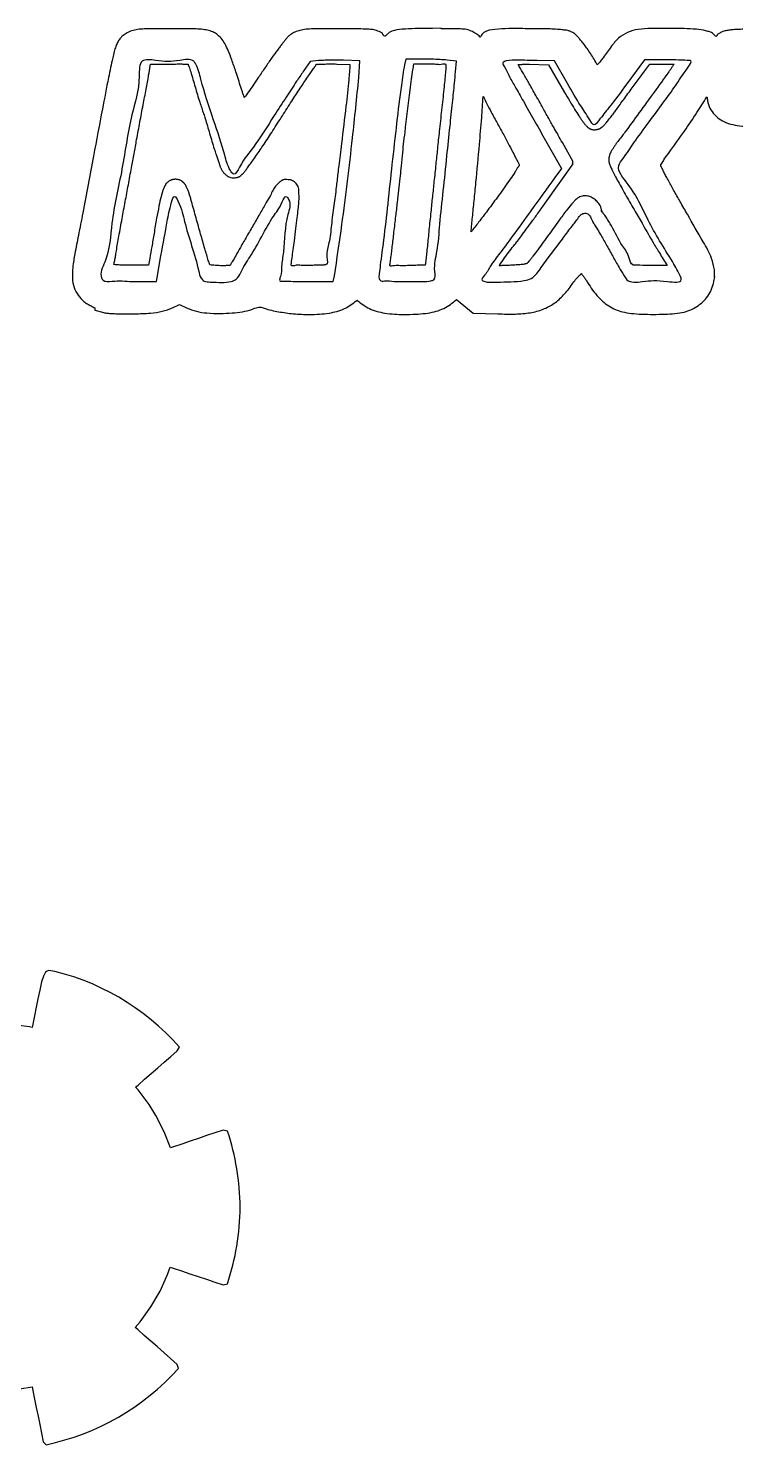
# Model space of a CAD drawing. Extents: x 3 to 110, y 3 to 131.
# Drawn here: x 40.85 to 54.24, y 24.18 to 51.03 of the extents above; entities that cross this region are included whole.
import ezdxf

# ---------------------------------------------------------------- set-up
doc = ezdxf.new("R2010")
doc.units = 0
doc.layers.add('engravings', color=7, linetype='CONTINUOUS')
doc.layers.add('Layer_1', color=7, linetype='CONTINUOUS')

msp = doc.modelspace()

# ---------------------------------------------------------------- linework, layer by layer
at = {"layer": 'engravings', "color": 7}
for p, q in [((48.667511, 51.02853), (48.502831, 51.02453)), ((48.66721, 51.01855), (48.667511, 51.02853)), ((47.517764, 50.95583), (47.513664, 50.95583)), ((43.15418, 50.31742), (43.15718, 50.34872)), ((43.15718, 50.34872), (43.474406, 50.34978)), ((43.474406, 50.34978), (43.478506, 50.34978)), ((46.184132, 50.402309), (46.051408, 50.210398)), ((46.344376, 50.416427), (46.184132, 50.402309)), ((46.689286, 50.35194), (46.693386, 50.35194)), ((46.693386, 50.35194), (46.937886, 50.34394)), ((47.126957, 50.413882), (46.815395, 50.422662)), ((47.106738, 50.096388), (47.126957, 50.413882)), ((47.995368, 50.444831), (47.96946, 50.338704)), ((48.298826, 50.444945), (47.995368, 50.444831)), ((48.1482, 50.35378), (48.457361, 50.35378)), ((48.148224, 50.35141), (48.1482, 50.35378)), ((48.955987, 50.408585), (48.778745, 50.426371)), ((48.93899, 50.206949), (48.955987, 50.408585)), ((50.339271, 50.34702), (50.33961, 50.34978)), ((50.33961, 50.34978), (50.702318, 50.33808)), ((50.813379, 50.411073), (50.484799, 50.420791)), ((50.702318, 50.33808), (51.004408, 49.81473)), ((51.059408, 49.982155), (50.813379, 50.411073)), ((52.515354, 50.430529), (52.181917, 49.97773)), ((52.451091, 50.12439), (52.619817, 50.3497)), ((52.945914, 50.430572), (52.515354, 50.430529)), ((52.619817, 50.3497), (52.970401, 50.3497)), ((49.461704, 49.7372), (49.461632, 49.73713)), ((50.618337, 48.948302), (50.944488, 48.370804)), ((51.167746, 48.50017), (50.961638, 48.86287)), ((51.630759, 49.11482), (51.637759, 49.11482)), ((50.637221, 47.71577), (51.163606, 48.46037)), ((50.944488, 48.370804), (50.819851, 48.198356)), ((51.156606, 48.48057), (51.167746, 48.50017)), ((51.163606, 48.46037), (51.156606, 48.48057)), ((43.757411, 48.12759), (43.753311, 48.13059)), ((46.708524, 48.28184), (46.708524, 48.27884)), ((51.549841, 47.80224), (51.546741, 47.80524)), ((43.271435, 46.2281), (43.356406, 46.716279)), ((43.118825, 46.53716), (42.783397, 46.53716)), ((52.321817, 46.53968), (52.317717, 46.53968)), ((53.845272, 46.44634), (53.845272, 46.44934)), ((42.802846, 46.229009), (43.271435, 46.2281)), ((46.114518, 46.228133), (46.618713, 46.228133)), ((46.618713, 46.228133), (46.644621, 46.33426)), ((53.845272, 46.3403), (53.845272, 46.3433)), ((42.103355, 45.72959), (42.103355, 45.68399)), ((42.103355, 45.68399), (42.247838, 45.64569)), ((43.573393, 45.73067), (43.710798, 45.79227)), ((43.710798, 45.79227), (43.844157, 45.73067)), ((47.067115, 45.86902), (47.067115, 45.87202)), ((47.079215, 45.87202), (47.075115, 45.86902)), ((48.927053, 45.86084), (48.957353, 45.88794)), ((48.957353, 45.88794), (49.026063, 45.83044)), ((49.026063, 45.83044), (49.274604, 45.63141)), ((49.274604, 45.63141), (49.740366, 45.61571))]:
    msp.add_line(p, q, dxfattribs=at)
for points, knots in [([(44.93631, 49.71536), (44.929083, 49.736164), (44.914569, 49.777947), (44.893139, 49.842969), (44.847467, 49.986119), (44.784205, 50.184367), (44.705489, 50.416668), (44.637955, 50.594944), (44.573084, 50.733181), (44.501226, 50.840517), (44.423007, 50.917179), (44.333985, 50.964997), (44.237082, 50.995126), (44.119163, 51.012411), (43.971457, 51.019156), (43.776722, 51.021355), (43.539815, 51.021067), (43.301206, 51.021512), (43.101141, 51.018744), (42.950928, 51.013447), (42.832304, 50.992198), (42.737297, 50.956482), (42.66977, 50.916365), (42.619511, 50.872645), (42.574315, 50.826204), (42.531412, 50.7616), (42.49883, 50.680461), (42.469643, 50.581751), (42.422925, 50.386003), (42.348095, 50.022378), (42.229357, 49.401929), (42.10229, 48.725553), (41.978567, 48.068516), (41.883642, 47.567008), (41.799244, 47.128421), (41.732049, 46.785467), (41.683864, 46.517649), (41.678688, 46.364283), (41.679021, 46.297359), (41.679004, 46.296359), (41.679705, 46.235601), (41.702489, 46.118002), (41.782656, 45.967054), (41.875566, 45.864483), (41.962732, 45.803073), (42.03357, 45.765714), (42.080139, 45.741608), (42.103355, 45.72959)], [0, 0, 0, 0, 0.06607, 0.132695, 0.205379, 0.516847, 0.75699, 0.941097, 1.088652, 1.214005, 1.327012, 1.413027, 1.514629, 1.629983, 1.769563, 1.957949, 2.214223, 2.480291, 2.673703, 2.814624, 2.930715, 3.033455, 3.117581, 3.164641, 3.232998, 3.311466, 3.395438, 3.494283, 3.620169, 3.999002, 4.607941, 5.515282, 6.063637, 6.613668, 7.046595, 7.40332, 7.662666, 7.861465, 7.862407, 7.863436, 7.864465, 8.044686, 8.214935, 8.372023, 8.454731, 8.533632, 8.612072, 8.612072, 8.612072, 8.612072]), ([(47.513664, 50.95583), (47.48161, 50.970966), (47.421872, 50.999176), (47.319407, 51.009604), (47.205472, 51.013471), (47.063208, 51.020449), (46.887376, 51.02117), (46.673137, 51.021333), (46.454752, 51.021566), (46.260044, 51.019244), (46.112622, 51.012912), (45.994666, 50.993354), (45.897894, 50.960607), (45.822927, 50.920002), (45.768988, 50.878424), (45.732387, 50.834506), (45.698133, 50.788984), (45.656452, 50.739257), (45.610732, 50.680589), (45.54114, 50.588394), (45.447726, 50.456844), (45.329616, 50.284986), (45.216309, 50.113091), (45.112068, 49.958008), (45.020209, 49.830224), (44.963069, 49.751995), (44.93631, 49.71536)], [0, 0, 0, 0, 0.105499, 0.196618, 0.305658, 0.44841, 0.623514, 0.833175, 1.091131, 1.278626, 1.417425, 1.533382, 1.63609, 1.722317, 1.788223, 1.838867, 1.893235, 1.959232, 2.033423, 2.116363, 2.305748, 2.517384, 2.741932, 2.923383, 3.07791, 3.214012, 3.214012, 3.214012, 3.214012]), ([(48.502831, 51.02453), (48.392291, 51.025223), (48.199459, 51.026431), (47.942286, 51.015261), (47.77431, 50.994217), (47.680424, 50.94838), (47.637866, 50.909972), (47.609065, 50.884681), (47.594544, 50.87193)], [0, 0, 0, 0, 0.331266, 0.577876, 0.775052, 0.830932, 0.888012, 0.946051, 0.946051, 0.946051, 0.946051]), ([(51.622501, 50.33829), (51.602717, 50.372677), (51.563033, 50.441648), (51.500367, 50.54406), (51.438921, 50.63416), (51.381799, 50.711523), (51.332802, 50.775632), (51.292038, 50.82439), (51.260591, 50.859927), (51.238079, 50.884564), (51.214863, 50.906951), (51.189873, 50.928901), (51.15821, 50.950351), (51.114946, 50.969622), (51.068422, 50.987519), (51.020238, 50.99465), (50.974016, 50.997789), (50.92291, 51.004483), (50.864616, 51.009499), (50.774315, 51.016083), (50.646888, 51.018645), (50.479827, 51.021597), (50.24374, 51.021036), (49.975827, 51.027283), (49.700925, 51.011394), (49.52536, 50.989468), (49.444861, 50.924836), (49.427147, 50.900573), (49.408045, 50.849474), (49.399026, 50.863536), (49.398562, 50.866558), (49.380071, 50.890689), (49.325631, 50.929521), (49.234279, 50.983347), (49.120268, 51.015431), (48.988643, 51.017283), (48.83853, 51.019193), (48.726795, 51.018774), (48.66721, 51.01855)], [0, 0, 0, 0, 0.119015, 0.238716, 0.360094, 0.446041, 0.527201, 0.602123, 0.636631, 0.669568, 0.702206, 0.733338, 0.769277, 0.816391, 0.875178, 0.918054, 0.961864, 1.014222, 1.072586, 1.13738, 1.285805, 1.454816, 1.6386, 1.994446, 2.255833, 2.471469, 2.508697, 2.54791, 2.588511, 2.591446, 2.594558, 2.597564, 2.680938, 2.793336, 2.914937, 3.030606, 3.187022, 3.365737, 3.365737, 3.365737, 3.365737]), ([(55.926605, 51.02186), (55.695817, 51.021647), (55.290662, 51.021274), (54.771319, 51.018711), (54.441918, 51.012663), (54.255224, 51.00644), (54.157063, 50.99918), (54.075924, 50.988977), (54.005282, 50.969385), (53.94811, 50.941109), (53.906886, 50.922507), (53.89143, 50.901438), (53.890177, 50.889839), (53.871777, 50.857121), (53.821164, 50.942567), (53.754669, 50.957824), (53.64662, 50.997055), (53.484111, 51.014021), (53.24419, 51.025762), (52.95787, 51.024583), (52.66762, 51.027455), (52.408195, 51.017119), (52.194134, 50.959938), (52.016474, 50.844515), (51.872348, 50.670973), (51.768856, 50.520013), (51.693066, 50.415316), (51.654603, 50.371943), (51.632846, 50.349135), (51.622501, 50.33829)], [0, 0, 0, 0, 0.692368, 1.215468, 1.558014, 1.680721, 1.775809, 1.853186, 1.925949, 1.993799, 2.045949, 2.057671, 2.069499, 2.080992, 2.158141, 2.23421, 2.310794, 2.493138, 2.725133, 3.030616, 3.351991, 3.596417, 3.807379, 4.008301, 4.220721, 4.479216, 4.558412, 4.608019, 4.652983, 4.652983, 4.652983, 4.652983]), ([(47.594544, 50.87193), (47.587684, 50.881547), (47.573789, 50.901024), (47.55218, 50.933206), (47.52984, 50.947892), (47.517764, 50.95583)], [0, 0, 0, 0, 0.035526, 0.071954, 0.114816, 0.114816, 0.114816, 0.114816]), ([(46.051408, 50.210398), (46.010007, 50.148906), (45.901822, 49.98822), (45.719367, 49.70819), (45.449062, 49.298562), (45.154314, 48.807375), (44.910214, 48.538991), (44.752552, 48.212378), (44.618173, 48.411122), (44.54361, 48.737932), (44.340567, 49.331025), (44.149104, 49.896959), (44.061187, 50.278494), (43.944855, 50.46762), (43.621833, 50.38796), (43.355189, 50.401547), (42.934178, 50.466957), (42.967677, 49.915104), (42.761552, 49.321044), (42.638113, 48.354553), (42.409818, 47.430107), (42.390611, 46.748169), (42.184945, 46.374237), (42.281494, 46.214229), (42.513978, 46.251918), (42.68518, 46.238341), (42.802846, 46.229009)], [0, 0, 0, 0, 0.222504, 0.581435, 0.999038, 1.716217, 2.177084, 2.351326, 2.440258, 2.754266, 3.449222, 4.258, 4.559768, 4.628977, 4.891847, 5.350143, 5.604959, 5.894485, 6.640899, 7.682573, 8.727487, 9.482457, 9.784093, 9.835819, 10.005264, 10.377676, 10.377676, 10.377676, 10.377676]), ([(42.46615, 46.54886), (42.471317, 46.575304), (42.482092, 46.630443), (42.497518, 46.71702), (42.522737, 46.870303), (42.563383, 47.107041), (42.619867, 47.418804), (42.680093, 47.743111), (42.740016, 48.063834), (42.795965, 48.366587), (42.848133, 48.652815), (42.900648, 48.941184), (42.957792, 49.249355), (43.018111, 49.567928), (43.07412, 49.863556), (43.119865, 50.110261), (43.144323, 50.257911), (43.15418, 50.31742)], [0, 0, 0, 0, 0.08083, 0.168544, 0.26381, 0.546857, 0.889139, 1.214317, 1.536412, 1.867959, 2.137951, 2.409244, 2.747292, 3.078224, 3.381939, 3.649962, 3.830918, 3.830918, 3.830918, 3.830918]), ([(43.478506, 50.34978), (43.529579, 50.350402), (43.620899, 50.351515), (43.742463, 50.354489), (43.815174, 50.350384), (43.852791, 50.349487), (43.861711, 50.346716), (43.871113, 50.34976), (43.871833, 50.345506), (43.871269, 50.34458), (43.875997, 50.329191), (43.889613, 50.301555), (43.906012, 50.255163), (43.94563, 50.126898), (44.003734, 49.916703), (44.084941, 49.650587), (44.151249, 49.452074), (44.199944, 49.302938), (44.237462, 49.178155), (44.280029, 49.033374), (44.322719, 48.886899), (44.362772, 48.753972), (44.397741, 48.647224), (44.427923, 48.562539), (44.451311, 48.493961), (44.469957, 48.431261), (44.488054, 48.377099), (44.515876, 48.328459), (44.552064, 48.283255), (44.598118, 48.238023), (44.664597, 48.202371), (44.725911, 48.188553), (44.771028, 48.197796), (44.792374, 48.20232), (44.811362, 48.204076), (44.823905, 48.209596), (44.835594, 48.214262), (44.849691, 48.221624), (44.862427, 48.230432), (44.873509, 48.239962), (44.884615, 48.250001), (44.896136, 48.260306), (44.907971, 48.271781), (44.921389, 48.286177), (44.937, 48.304666), (44.955364, 48.328998), (44.984337, 48.367306), (45.026726, 48.423391), (45.082937, 48.50123), (45.172292, 48.628831), (45.29777, 48.815096), (45.461747, 49.064693), (45.634993, 49.335849), (45.80774, 49.606325), (45.969923, 49.854179), (46.092632, 50.040534), (46.179492, 50.168549), (46.232716, 50.246356), (46.269945, 50.295833), (46.288246, 50.324915), (46.294183, 50.3352), (46.301042, 50.350308), (46.324453, 50.344463), (46.348296, 50.347084), (46.397783, 50.348524), (46.473108, 50.3523), (46.577743, 50.354312), (46.651158, 50.352751), (46.689286, 50.35194)], [0, 0, 0, 0, 0.153423, 0.274326, 0.362784, 0.375368, 0.384025, 0.393238, 0.394688, 0.395509, 0.396298, 0.440768, 0.490616, 0.542467, 0.844327, 1.143998, 1.377304, 1.47215, 1.61464, 1.768178, 1.924883, 2.072348, 2.184653, 2.261814, 2.342074, 2.401926, 2.458178, 2.512892, 2.568898, 2.631755, 2.704755, 2.794, 2.811118, 2.84251, 2.859718, 2.86761, 2.883432, 2.897522, 2.915204, 2.92975, 2.941344, 2.96012, 2.976118, 2.990779, 3.019142, 3.048661, 3.08222, 3.163237, 3.259556, 3.370244, 3.630555, 3.933276, 4.266152, 4.595876, 4.896061, 5.154779, 5.265164, 5.360288, 5.437291, 5.45142, 5.462631, 5.473918, 5.496188, 5.520931, 5.549764, 5.64271, 5.748627, 5.863071, 5.863071, 5.863071, 5.863071]), ([(46.815395, 50.422662), (46.755881, 50.423681), (46.639979, 50.425666), (46.482851, 50.424435), (46.385458, 50.418803), (46.344376, 50.416427)], [0, 0, 0, 0, 0.178573, 0.347767, 0.471208, 0.471208, 0.471208, 0.471208]), ([(46.937886, 50.34394), (46.931033, 50.247558), (46.912272, 49.983679), (46.855, 49.483454), (46.79792, 49.007069), (46.75079, 48.630656), (46.727554, 48.443779), (46.714104, 48.329327), (46.708524, 48.28184)], [0, 0, 0, 0, 0.289854, 0.793573, 1.510115, 1.729342, 1.931621, 2.075061, 2.075061, 2.075061, 2.075061]), ([(47.96946, 50.338704), (47.949537, 50.21039), (47.892433, 49.842621), (47.818366, 49.212217), (47.734576, 48.462018), (47.656129, 47.72248), (47.584662, 47.086346), (47.523927, 46.644205), (47.495409, 46.401823), (47.480687, 46.304141), (47.51024, 46.231798), (47.633632, 46.24859), (47.793442, 46.225564), (48.040783, 46.228998), (48.273152, 46.233556), (48.437291, 46.230105), (48.566661, 46.270057), (48.519565, 46.520128), (48.608819, 46.833311), (48.638828, 47.358892), (48.709207, 47.956613), (48.770915, 48.576311), (48.83, 49.133898), (48.877933, 49.594004), (48.913575, 49.939138), (48.93217, 50.135091), (48.93899, 50.206949)], [0, 0, 0, 0, 0.389533, 1.116469, 1.903845, 2.654242, 3.347459, 3.824349, 3.99256, 4.080209, 4.119876, 4.203819, 4.390279, 4.639644, 4.929676, 5.086822, 5.142602, 5.301322, 5.68235, 6.203228, 6.834148, 7.503667, 8.066858, 8.517301, 8.891257, 9.107797, 9.107797, 9.107797, 9.107797]), ([(48.365406, 46.54223), (48.333135, 46.540872), (48.263138, 46.537926), (48.150826, 46.533838), (48.026685, 46.531373), (47.892665, 46.522289), (47.805162, 46.543036), (47.687079, 46.505992), (47.694985, 46.542165), (47.696228, 46.550752), (47.70238, 46.589391), (47.712132, 46.662026), (47.726539, 46.77153), (47.746114, 46.940011), (47.772831, 47.172463), (47.805739, 47.45267), (47.838141, 47.71939), (47.866455, 47.960796), (47.889508, 48.171951), (47.910441, 48.387895), (47.936322, 48.676843), (47.995303, 49.175648), (48.049445, 49.660581), (48.10069, 50.055793), (48.125384, 50.219777), (48.141902, 50.314974), (48.148224, 50.35141)], [0, 0, 0, 0, 0.096978, 0.21035, 0.33564, 0.476244, 0.586313, 0.672192, 0.681201, 0.689362, 0.698711, 0.798083, 0.90977, 1.029813, 1.307008, 1.611671, 1.876226, 2.113045, 2.340853, 2.513437, 2.763909, 3.21113, 4.020152, 4.227743, 4.406653, 4.517594, 4.517594, 4.517594, 4.517594]), ([(48.778745, 50.426371), (48.735216, 50.429729), (48.634356, 50.437509), (48.474271, 50.44306), (48.357802, 50.444311), (48.298826, 50.444945)], [0, 0, 0, 0, 0.130966, 0.303455, 0.480397, 0.480397, 0.480397, 0.480397]), ([(48.457361, 50.35378), (48.495322, 50.354715), (48.567966, 50.356505), (48.648989, 50.335236), (48.758759, 50.370608), (48.755002, 50.332043), (48.755845, 50.322122), (48.753856, 50.273482), (48.74586, 50.179517), (48.733851, 50.034166), (48.708853, 49.798678), (48.672941, 49.476792), (48.632461, 49.099913), (48.595601, 48.756092), (48.563035, 48.438731), (48.531556, 48.135951), (48.499479, 47.835639), (48.467618, 47.531193), (48.435713, 47.21663), (48.409921, 46.954726), (48.391036, 46.766229), (48.378491, 46.649001), (48.36953, 46.575876), (48.365406, 46.54223)], [0, 0, 0, 0, 0.109617, 0.209768, 0.298333, 0.308611, 0.317761, 0.328641, 0.45394, 0.601424, 0.765826, 1.164478, 1.573008, 1.902987, 2.201846, 2.53009, 2.81622, 3.107906, 3.448415, 3.764751, 3.897418, 4.016738, 4.118431, 4.118431, 4.118431, 4.118431]), ([(50.819851, 48.198356), (50.669025, 47.988911), (50.399599, 47.614772), (50.049683, 47.135483), (49.802218, 46.793715), (49.607316, 46.549301), (49.53461, 46.389725), (49.418433, 46.274717), (49.461041, 46.23542), (49.495676, 46.227758), (49.582899, 46.211059), (49.749472, 46.21671), (49.982209, 46.226439), (50.201422, 46.231342), (50.42603, 46.291851), (50.637243, 46.614892), (50.886428, 46.923778), (51.110483, 47.239542), (51.23423, 47.387273), (51.303085, 47.499467), (51.38636, 47.53251), (51.465027, 47.506889), (51.502689, 47.445442), (51.525916, 47.38024), (51.562341, 47.317083), (51.61645, 47.23133), (51.694663, 47.103377), (51.797134, 46.923539), (51.91434, 46.71357), (52.02509, 46.5118), (52.115441, 46.367608), (52.212994, 46.193775), (52.574433, 46.243916), (52.803056, 46.258412), (53.245791, 46.189943), (53.194343, 46.345775), (53.146527, 46.43713), (52.947184, 46.780581), (52.587723, 47.320345), (52.352447, 47.934108), (51.957519, 48.360393), (52.161138, 48.620344), (52.337729, 48.893842), (52.671408, 49.34545), (53.057781, 49.86032), (53.249981, 50.164071), (53.436754, 50.421354), (53.283813, 50.420138), (53.151162, 50.431074), (53.020941, 50.430755), (52.945914, 50.430572)], [0, 0, 0, 0, 0.775151, 1.384678, 1.771789, 2.059607, 2.278637, 2.38457, 2.402913, 2.439857, 2.489564, 2.669856, 2.93523, 3.189818, 3.329745, 3.610581, 4.281954, 4.554805, 4.764274, 4.865005, 4.939046, 5.014775, 5.091789, 5.145473, 5.223432, 5.309126, 5.450127, 5.673088, 5.929839, 6.172745, 6.35943, 6.449752, 6.743119, 7.221153, 7.485668, 7.541909, 7.657498, 7.808935, 8.722188, 9.552982, 9.950885, 10.103809, 10.465054, 10.956865, 11.802059, 12.231229, 12.358121, 12.426991, 12.588213, 12.807365, 12.807365, 12.807365, 12.807365]), ([(50.484799, 50.420791), (50.356323, 50.420901), (50.155463, 50.421072), (49.955074, 50.432488), (49.80501, 50.378825), (49.892602, 50.260767), (49.947592, 50.123098), (50.079192, 49.902622), (50.235284, 49.624063), (50.421854, 49.296373), (50.553256, 49.063595), (50.618337, 48.948302)], [0, 0, 0, 0, 0.375885, 0.587661, 0.66354, 0.745083, 0.924531, 1.163417, 1.488369, 1.893377, 2.290823, 2.290823, 2.290823, 2.290823]), ([(50.12205, 50.34402), (50.1451, 50.344573), (50.191746, 50.345693), (50.264136, 50.348518), (50.313506, 50.347534), (50.339271, 50.34702)], [0, 0, 0, 0, 0.069172, 0.139983, 0.217275, 0.217275, 0.217275, 0.217275]), ([(50.961638, 48.86287), (50.935519, 48.909445), (50.887133, 48.995728), (50.824074, 49.108221), (50.767232, 49.204399), (50.695224, 49.334513), (50.585362, 49.530278), (50.453273, 49.768331), (50.325102, 49.996039), (50.217908, 50.181367), (50.15181, 50.293523), (50.12205, 50.34402)], [0, 0, 0, 0, 0.160196, 0.296775, 0.38687, 0.49533, 0.742876, 1.06034, 1.312057, 1.526771, 1.702611, 1.702611, 1.702611, 1.702611]), ([(53.077503, 50.3497), (53.067093, 50.334219), (53.046301, 50.303297), (53.014086, 50.254276), (52.806188, 49.961816), (52.512781, 49.565191), (52.195544, 49.121461), (52.044381, 48.925333), (51.974585, 48.834031), (51.940606, 48.783848), (51.914788, 48.742914), (51.895846, 48.711626), (51.882711, 48.688926), (51.87302, 48.669613), (51.86566, 48.65391), (51.860623, 48.641107), (51.856406, 48.629178), (51.853087, 48.617815), (51.850381, 48.607718), (51.847473, 48.595392), (51.844698, 48.580541), (51.843646, 48.566542), (51.839829, 48.55646), (51.842241, 48.551211), (51.843512, 48.547363), (51.845849, 48.542234), (51.843375, 48.536605), (51.842238, 48.531429), (51.839967, 48.525054), (51.843637, 48.513787), (51.844677, 48.498676), (51.847583, 48.483804), (51.849401, 48.472888), (51.850323, 48.465075), (51.852251, 48.456919), (51.85547, 48.448655), (51.860252, 48.440284), (51.865732, 48.429249), (51.870862, 48.414439), (51.878161, 48.396521), (51.889708, 48.3711), (51.906623, 48.336354), (51.929295, 48.290421), (51.966554, 48.218883), (52.020946, 48.118546), (52.093431, 47.987384), (52.201604, 47.798438), (52.335384, 47.56842), (52.473392, 47.330664), (52.585087, 47.134321), (52.686738, 46.95727), (52.807771, 46.758419), (52.896078, 46.613583), (52.944186, 46.53468)], [0, 0, 0, 0, 0.055966, 0.111787, 0.175961, 1.13232, 1.591969, 1.812058, 1.875202, 1.936666, 1.993789, 2.020376, 2.046396, 2.072438, 2.085176, 2.098406, 2.113695, 2.123115, 2.133914, 2.145041, 2.161156, 2.178895, 2.188118, 2.190891, 2.195831, 2.200521, 2.206982, 2.212991, 2.216752, 2.226881, 2.246686, 2.262791, 2.272125, 2.279911, 2.286365, 2.297222, 2.306365, 2.315271, 2.334141, 2.353301, 2.373312, 2.417885, 2.469232, 2.526977, 2.659849, 2.811616, 2.976542, 3.312995, 3.609898, 3.801254, 3.990669, 4.222336, 4.499577, 4.499577, 4.499577, 4.499577]), ([(52.970401, 50.3497), (52.983085, 50.349738), (53.007021, 50.349811), (53.042722, 50.350134), (53.065738, 50.349847), (53.077503, 50.3497)], [0, 0, 0, 0, 0.038054, 0.071808, 0.107104, 0.107104, 0.107104, 0.107104]), ([(46.644621, 46.33426), (46.692544, 46.659566), (46.820704, 47.529521), (46.972624, 48.784167), (47.067668, 49.714109), (47.106738, 50.096388)], [0, 0, 0, 0, 0.986434, 2.637985, 3.790801, 3.790801, 3.790801, 3.790801]), ([(52.181917, 49.97773), (52.0678, 49.819496), (51.889559, 49.572348), (51.700895, 49.353566), (51.560376, 49.15453), (51.436453, 49.377205), (51.279537, 49.592221), (51.142266, 49.835382), (51.059408, 49.982155)], [0, 0, 0, 0, 0.56524, 0.882855, 0.99387, 1.120968, 1.440931, 1.928152, 1.928152, 1.928152, 1.928152]), ([(51.637759, 49.11482), (51.641135, 49.115956), (51.64778, 49.118193), (51.656912, 49.122094), (51.665309, 49.126928), (51.673829, 49.130137), (51.681501, 49.134219), (51.689895, 49.139064), (51.698373, 49.145027), (51.707162, 49.151753), (51.71654, 49.160371), (51.728245, 49.169631), (51.741113, 49.181047), (51.75707, 49.196625), (51.775664, 49.218359), (51.797773, 49.246962), (51.831781, 49.289465), (51.879565, 49.347644), (51.939301, 49.425054), (52.027592, 49.546156), (52.149249, 49.715484), (52.299718, 49.920395), (52.40266, 50.059123), (52.451091, 50.12439)], [0, 0, 0, 0, 0.010686, 0.02103, 0.029731, 0.039692, 0.048264, 0.055771, 0.068756, 0.079325, 0.088949, 0.106936, 0.124079, 0.140532, 0.173803, 0.209756, 0.249004, 0.33709, 0.435613, 0.542282, 0.786685, 1.061117, 1.304936, 1.304936, 1.304936, 1.304936]), ([(49.232349, 47.16794), (49.241253, 47.261137), (49.260083, 47.458221), (49.291535, 47.769995), (49.336882, 48.229068), (49.386226, 48.754344), (49.431535, 49.298991), (49.452479, 49.603212), (49.461704, 49.7372)], [0, 0, 0, 0, 0.280864, 0.593942, 0.940069, 1.664785, 2.176689, 2.5796, 2.5796, 2.5796, 2.5796]), ([(49.461632, 49.73713), (49.484708, 49.691298), (49.534554, 49.592294), (49.623477, 49.419811), (49.731607, 49.223177), (49.847298, 49.013495), (49.951785, 48.81887), (50.028897, 48.670908), (50.08153, 48.567442), (50.114311, 48.504132), (50.13332, 48.463452), (50.142928, 48.444164), (50.144458, 48.441596), (50.152218, 48.426169), (50.114518, 48.397216), (50.096703, 48.349524), (50.044056, 48.272827), (49.972221, 48.163373), (49.870715, 48.019145), (49.727094, 47.820349), (49.561237, 47.597175), (49.384325, 47.365326), (49.280255, 47.23016), (49.232349, 47.16794)], [0, 0, 0, 0, 0.153942, 0.332533, 0.582128, 0.827106, 1.05098, 1.244813, 1.32762, 1.399269, 1.458599, 1.462441, 1.46381, 1.467591, 1.512851, 1.567603, 1.631122, 1.785592, 1.964183, 2.158678, 2.52188, 2.798063, 3.033639, 3.033639, 3.033639, 3.033639]), ([(51.004408, 49.81473), (51.036792, 49.758912), (51.098661, 49.652272), (51.188789, 49.503309), (51.258846, 49.392249), (51.309865, 49.316025), (51.343258, 49.26885), (51.369562, 49.233596), (51.389943, 49.207931), (51.406878, 49.190405), (51.422196, 49.175841), (51.435055, 49.162091), (51.448611, 49.150122), (51.462365, 49.141229), (51.473993, 49.132999), (51.480118, 49.127512), (51.486154, 49.121443), (51.49706, 49.119352), (51.508165, 49.114945), (51.520722, 49.110406), (51.536225, 49.108579), (51.552627, 49.106315), (51.569372, 49.101844), (51.587035, 49.107425), (51.607551, 49.110603), (51.62365, 49.113528), (51.630759, 49.11482)], [0, 0, 0, 0, 0.193593, 0.369854, 0.522295, 0.587469, 0.645002, 0.695658, 0.719439, 0.743246, 0.768692, 0.782839, 0.799713, 0.822763, 0.831939, 0.842353, 0.847557, 0.857147, 0.874364, 0.883846, 0.896988, 0.920918, 0.933988, 0.947686, 0.975063, 0.996711, 0.996711, 0.996711, 0.996711]), ([(53.845272, 46.44934), (53.82933, 46.522658), (53.788384, 46.710971), (53.586042, 47.05338), (53.385385, 47.408477), (53.19701, 47.735437), (53.074766, 47.95295), (52.982854, 48.119719), (52.919883, 48.237912), (52.881431, 48.311708), (52.855697, 48.363165), (52.839664, 48.394562), (52.833001, 48.409766), (52.819442, 48.430383), (52.856075, 48.473175), (52.890684, 48.551368), (53.047855, 48.758613), (53.255495, 49.053666), (53.501512, 49.411279), (53.63801, 49.630699), (53.69979, 49.73001)], [0, 0, 0, 0, 0.223983, 0.57529, 1.179684, 1.453179, 1.706513, 1.928359, 2.024347, 2.108351, 2.17781, 2.197362, 2.213579, 2.228542, 2.265959, 2.353186, 2.503507, 3.025722, 3.450269, 3.801302, 3.801302, 3.801302, 3.801302]), ([(53.69979, 49.73001), (53.704027, 49.705491), (53.71251, 49.656393), (53.726636, 49.582322), (53.764586, 49.489058), (53.84241, 49.387023), (53.961787, 49.28682), (54.110487, 49.218741), (54.282576, 49.183523), (54.481304, 49.166876), (54.659631, 49.164676), (54.804754, 49.165879), (54.890887, 49.170031), (54.962863, 49.167101), (54.991067, 49.169726), (55.023083, 49.160859), (55.013522, 49.16779), (55.00453, 49.176213), (55.024721, 49.135838), (55.023958, 49.101492), (55.039122, 49.010791), (55.042575, 48.8985), (55.045944, 48.722091), (55.040854, 48.478507), (55.033818, 48.151166), (55.028692, 47.905836), (55.025045, 47.766403), (55.025378, 47.757372), (55.025359, 47.753132), (55.025349, 47.75096)], [0, 0, 0, 0, 0.074682, 0.149551, 0.225645, 0.374539, 0.529304, 0.689175, 0.85931, 1.053943, 1.286337, 1.395943, 1.485669, 1.553102, 1.592137, 1.604274, 1.6116, 1.61719, 1.635005, 1.68442, 1.76751, 1.883093, 2.032799, 2.291798, 2.616347, 3.014035, 3.028418, 3.034623, 3.041138, 3.041138, 3.041138, 3.041138]), ([(43.753311, 48.13059), (43.746725, 48.134691), (43.733873, 48.142693), (43.716929, 48.150498), (43.701337, 48.158664), (43.679294, 48.16024), (43.655352, 48.164176), (43.631032, 48.170062), (43.606734, 48.164048), (43.582871, 48.159746), (43.560347, 48.158766), (43.544474, 48.149654), (43.527773, 48.141497), (43.498297, 48.12533), (43.468155, 48.098557), (43.44142, 48.063297), (43.420394, 48.021931), (43.398043, 47.972438), (43.378086, 47.907988), (43.35075, 47.804267), (43.314818, 47.64389), (43.271109, 47.409546), (43.22839, 47.15132), (43.185782, 46.897989), (43.150457, 46.697854), (43.127498, 46.581221), (43.118825, 46.53716)], [0, 0, 0, 0, 0.023237, 0.04534, 0.056067, 0.075598, 0.110322, 0.129753, 0.149232, 0.183966, 0.203439, 0.215187, 0.23818, 0.25946, 0.315792, 0.357418, 0.391571, 0.45473, 0.520146, 0.593626, 0.776578, 1.012976, 1.308724, 1.561763, 1.783654, 1.918371, 1.918371, 1.918371, 1.918371]), ([(44.280774, 46.54257), (44.272058, 46.571013), (44.252743, 46.634039), (44.222159, 46.737118), (44.173623, 46.903776), (44.106327, 47.137952), (44.021327, 47.436791), (43.95853, 47.668293), (43.91659, 47.820138), (43.895343, 47.887984), (43.876089, 47.94067), (43.860959, 47.979383), (43.850049, 48.00624), (43.83939, 48.027884), (43.829911, 48.045656), (43.821084, 48.059809), (43.812721, 48.072223), (43.80441, 48.082703), (43.79647, 48.091282), (43.788046, 48.100147), (43.77902, 48.109593), (43.768633, 48.118339), (43.761231, 48.124441), (43.757411, 48.12759)], [0, 0, 0, 0, 0.089246, 0.197756, 0.322558, 0.609989, 0.92872, 1.254616, 1.3296, 1.401293, 1.467833, 1.497823, 1.525999, 1.554761, 1.570154, 1.586405, 1.604777, 1.615029, 1.626495, 1.639827, 1.651728, 1.665657, 1.680513, 1.680513, 1.680513, 1.680513]), ([(46.708524, 48.27884), (46.698281, 48.190908), (46.674733, 47.988748), (46.634684, 47.661334), (46.58353, 47.316831), (46.557912, 46.970961), (46.475369, 46.769955), (46.528056, 46.546585), (46.46799, 46.544263), (46.456726, 46.5424), (46.416084, 46.541437), (46.342186, 46.538403), (46.232189, 46.534774), (46.122928, 46.53521), (46.010548, 46.529972), (45.933862, 46.550125), (45.824043, 46.508667), (45.826712, 46.541443), (45.826241, 46.545343), (45.828794, 46.591555), (45.843089, 46.686409), (45.861327, 46.836778), (45.887341, 47.022332), (45.913987, 47.22354), (45.938133, 47.423246), (45.956067, 47.58824), (45.96863, 47.722164), (45.978438, 47.833381), (45.966089, 47.915248), (45.969669, 47.980634), (45.954458, 48.041002), (45.924012, 48.085833), (45.893128, 48.112501), (45.87989, 48.122022), (45.868225, 48.131124), (45.853415, 48.137837), (45.837995, 48.145457), (45.818494, 48.156442), (45.786803, 48.156259), (45.752014, 48.160458), (45.722836, 48.166201), (45.70464, 48.163498), (45.690352, 48.161669), (45.675332, 48.157778), (45.662946, 48.152766), (45.652984, 48.147176), (45.641319, 48.13967), (45.627446, 48.131917), (45.613561, 48.121354), (45.578809, 48.092278), (45.52852, 48.041575), (45.476713, 47.953842), (45.42278, 47.8474), (45.340277, 47.704174), (45.23474, 47.519558), (45.11131, 47.307136), (44.985732, 47.090953), (44.872694, 46.893306), (44.780165, 46.734394), (44.721614, 46.619482), (44.678775, 46.566397), (44.664646, 46.530035), (44.625781, 46.53514), (44.560127, 46.524048), (44.47278, 46.529905), (44.391476, 46.533901), (44.334185, 46.538339), (44.298005, 46.541205), (44.280774, 46.54257)], [0, 0, 0, 0, 0.26576, 0.610991, 0.985634, 1.326661, 1.59734, 1.748923, 1.760324, 1.77091, 1.78342, 1.881841, 1.993544, 2.11189, 2.215228, 2.312632, 2.401892, 2.404997, 2.40873, 2.413701, 2.543353, 2.696664, 2.867993, 3.105485, 3.305512, 3.471542, 3.603151, 3.709619, 3.804868, 3.850018, 3.905075, 3.988663, 4.007166, 4.027371, 4.037611, 4.051404, 4.075843, 4.089552, 4.117666, 4.167907, 4.196284, 4.205271, 4.222896, 4.239526, 4.251635, 4.26288, 4.273735, 4.293256, 4.310472, 4.32596, 4.429269, 4.522388, 4.630223, 4.787515, 5.017955, 5.268333, 5.52439, 5.768437, 5.94994, 6.079765, 6.146831, 6.164413, 6.182762, 6.249643, 6.374722, 6.437986, 6.495024, 6.546891, 6.546891, 6.546891, 6.546891]), ([(43.356406, 46.716279), (43.398703, 46.947375), (43.464315, 47.305849), (43.518672, 47.60987), (43.608556, 47.890936), (43.75041, 47.62637), (43.822513, 47.216579), (44.019809, 46.702314), (44.097144, 46.306484), (44.181375, 46.220587), (44.329648, 46.220112), (44.497049, 46.206835), (44.664082, 46.219075), (44.807458, 46.268733), (44.891279, 46.464033), (45.065042, 46.719753), (45.263789, 47.073489), (45.466955, 47.453477), (45.620555, 47.636529), (45.714185, 47.882455), (45.835778, 47.709279), (45.692259, 47.360173), (45.709911, 46.940101), (45.636464, 46.534972), (45.642321, 46.375424), (45.586291, 46.22632), (45.731249, 46.242221), (45.877629, 46.224536), (46.027225, 46.226807), (46.114518, 46.228133)], [0, 0, 0, 0, 0.668089, 1.036333, 1.159294, 1.26238, 1.679809, 2.65209, 2.791967, 2.872792, 2.988688, 3.21349, 3.385493, 3.491356, 3.64529, 3.983924, 4.434004, 4.876756, 5.196433, 5.324495, 5.395661, 5.684545, 6.400994, 6.672473, 6.869642, 6.949801, 7.019271, 7.200506, 7.454437, 7.454437, 7.454437, 7.454437]), ([(51.546741, 47.80524), (51.534195, 47.812737), (51.501972, 47.831995), (51.438183, 47.854755), (51.355339, 47.855589), (51.27457, 47.829594), (51.212812, 47.781732), (51.143341, 47.705554), (51.041886, 47.583457), (50.893263, 47.38001), (50.741538, 47.169113), (50.602819, 46.976118), (50.501275, 46.837275), (50.423102, 46.731802), (50.366102, 46.659424), (50.330594, 46.61451), (50.30664, 46.588314), (50.296191, 46.57336), (50.295607, 46.570576), (50.294581, 46.567674), (50.292512, 46.567863), (50.29118, 46.56793), (50.282305, 46.567656), (50.2646, 46.56242), (50.235407, 46.556788), (50.184478, 46.549401), (50.109915, 46.544197), (50.011201, 46.536787), (49.928749, 46.53321), (49.857273, 46.529492), (49.823041, 46.537107), (49.756409, 46.519657), (49.769261, 46.536042), (49.77157, 46.540026), (49.806552, 46.586363), (49.866446, 46.679842), (49.961975, 46.808767), (50.046581, 46.91253), (50.121186, 47.005346), (50.192758, 47.102916), (50.284673, 47.227882), (50.393065, 47.376308), (50.512897, 47.541467), (50.595106, 47.656725), (50.637221, 47.71577)], [0, 0, 0, 0, 0.043826, 0.112568, 0.200403, 0.287488, 0.361779, 0.431954, 0.596701, 0.83772, 1.187564, 1.37621, 1.550699, 1.703689, 1.769828, 1.827385, 1.874717, 1.877675, 1.88078, 1.883774, 1.88497, 1.886546, 1.887877, 1.911457, 1.941423, 1.977198, 2.065656, 2.166024, 2.271925, 2.320602, 2.366609, 2.413389, 2.418229, 2.42289, 2.427566, 2.591288, 2.757067, 2.908085, 2.993062, 3.11425, 3.271034, 3.458476, 3.665613, 3.883189, 3.883189, 3.883189, 3.883189]), ([(52.317717, 46.53968), (52.315146, 46.539874), (52.310617, 46.540215), (52.304169, 46.540953), (52.252075, 46.556159), (52.231504, 46.733492), (52.061987, 46.942316), (51.947906, 47.188531), (51.842033, 47.366879), (51.791361, 47.446), (51.751836, 47.501138), (51.727614, 47.534939), (51.718933, 47.550308), (51.709825, 47.565601), (51.7075, 47.576826), (51.703255, 47.595907), (51.709926, 47.491848), (51.701487, 47.630568), (51.679621, 47.664471), (51.651162, 47.710691), (51.62146, 47.745463), (51.587737, 47.776599), (51.562583, 47.793619), (51.549841, 47.80224)], [0, 0, 0, 0, 0.007736, 0.013625, 0.019454, 0.168874, 0.435244, 0.865992, 0.960602, 1.058659, 1.147502, 1.164333, 1.183163, 1.200708, 1.216659, 1.218628, 1.255557, 1.326384, 1.38283, 1.431861, 1.477313, 1.522267, 1.568409, 1.568409, 1.568409, 1.568409]), ([(42.783397, 46.53716), (42.741665, 46.537483), (42.665162, 46.538074), (42.559396, 46.542607), (42.495427, 46.546897), (42.46615, 46.54886)], [0, 0, 0, 0, 0.125191, 0.2295, 0.317527, 0.317527, 0.317527, 0.317527]), ([(52.944186, 46.53468), (52.938687, 46.534423), (52.928094, 46.533928), (52.911649, 46.532062), (52.845755, 46.530517), (52.720823, 46.531121), (52.529838, 46.53361), (52.39375, 46.537581), (52.321817, 46.53968)], [0, 0, 0, 0, 0.016513, 0.031806, 0.049611, 0.214129, 0.406674, 0.622565, 0.622565, 0.622565, 0.622565]), ([(53.845272, 46.3433), (53.845746, 46.356376), (53.846644, 46.381156), (53.847117, 46.415541), (53.845844, 46.436788), (53.845272, 46.44634)], [0, 0, 0, 0, 0.039259, 0.074396, 0.103095, 0.103095, 0.103095, 0.103095]), ([(49.740366, 45.61571), (49.850945, 45.61262), (50.055539, 45.606904), (50.343989, 45.629465), (50.595535, 45.692579), (50.812495, 45.809089), (50.995663, 45.973712), (51.119901, 46.138869), (51.204687, 46.260171), (51.27434, 46.33246), (51.294014, 46.35617), (51.324624, 46.377759), (51.320467, 46.376789), (51.322074, 46.379912), (51.323898, 46.375838), (51.326456, 46.37413), (51.337956, 46.354309), (51.366976, 46.323958), (51.402719, 46.268593), (51.487444, 46.133236), (51.622399, 45.936497), (51.860785, 45.73426), (52.102489, 45.643431), (52.324471, 45.617735), (52.526285, 45.606286), (52.73918, 45.606225), (52.946325, 45.609354), (53.135678, 45.622358), (53.350152, 45.661893), (53.57682, 45.783839), (53.772865, 45.992722), (53.835904, 46.226526), (53.848037, 46.303568), (53.847669, 46.332108), (53.844485, 46.310919), (53.846037, 46.326179), (53.845113, 46.332333), (53.845216, 46.337508), (53.845272, 46.3403)], [0, 0, 0, 0, 0.331737, 0.613786, 0.865525, 1.104107, 1.344171, 1.600831, 1.713863, 1.803648, 1.867183, 1.869551, 1.871728, 1.872876, 1.87624, 1.879132, 1.883554, 1.941367, 2.008154, 2.079072, 2.42184, 2.718839, 3.001861, 3.181214, 3.388038, 3.6081, 3.819694, 4.009514, 4.17697, 4.471461, 4.757643, 5.0458, 5.076027, 5.084971, 5.093917, 5.102274, 5.10912, 5.117135, 5.117135, 5.117135, 5.117135]), ([(42.247838, 45.64569), (42.273389, 45.640026), (42.325336, 45.628511), (42.410212, 45.623613), (42.505752, 45.619277), (42.614193, 45.614142), (42.732468, 45.612923), (42.915734, 45.618291), (43.13332, 45.624236), (43.37705, 45.655767), (43.510097, 45.706523), (43.573393, 45.73067)], [0, 0, 0, 0, 0.078386, 0.159367, 0.25441, 0.365508, 0.484966, 0.609167, 0.915412, 1.13868, 1.341291, 1.341291, 1.341291, 1.341291]), ([(43.844157, 45.73067), (43.904793, 45.706464), (44.027671, 45.657411), (44.243271, 45.626323), (44.469554, 45.622831), (44.696004, 45.628577), (44.896525, 45.652838), (45.059346, 45.688261), (45.164536, 45.736896), (45.247737, 45.751048), (45.377476, 45.694794), (45.585867, 45.654815), (45.87497, 45.611212), (46.195015, 45.600794), (46.522016, 45.617066), (46.834855, 45.695612), (46.991909, 45.81287), (47.067115, 45.86902)], [0, 0, 0, 0, 0.195257, 0.395687, 0.648552, 0.874325, 1.074293, 1.254632, 1.370239, 1.42192, 1.501231, 1.781965, 2.061945, 2.376111, 2.740733, 3.044554, 3.323717, 3.323717, 3.323717, 3.323717]), ([(47.067115, 45.87202), (47.067519, 45.871924), (47.068455, 45.8717), (47.069795, 45.872412), (47.071607, 45.871725), (47.073946, 45.873072), (47.07653, 45.871121), (47.078407, 45.87175), (47.079215, 45.87202)], [0, 0, 0, 0, 0.001216, 0.002821, 0.004158, 0.006671, 0.009914, 0.012362, 0.012362, 0.012362, 0.012362]), ([(47.075115, 45.86902), (47.150143, 45.81271), (47.306768, 45.695162), (47.619884, 45.617238), (47.914982, 45.602445), (48.172379, 45.607591), (48.362979, 45.62174), (48.531006, 45.649621), (48.679948, 45.699282), (48.812848, 45.769183), (48.889213, 45.830471), (48.927053, 45.86084)], [0, 0, 0, 0, 0.278956, 0.58233, 0.947753, 1.165774, 1.35407, 1.52088, 1.675273, 1.8232, 1.968499, 1.968499, 1.968499, 1.968499])]:
    msp.add_open_spline(points, degree=3, knots=knots, dxfattribs=at)
at = {"layer": 'Layer_1', "color": 7}
for p, q in [((41.1331, 33.06123), (41.0926, 32.95564)), ((41.1717, 33.13453), (41.1331, 33.06123)), ((41.1985, 33.15643), (41.1717, 33.13453)), ((41.2346, 33.16723), (41.1985, 33.15643)), ((41.3479, 33.15103), (41.2346, 33.16723)), ((41.52944, 33.10233), (41.3479, 33.15103)), ((41.70838, 33.04643), (41.52944, 33.10233)), ((41.88453, 32.98343), (41.70838, 33.04643)), ((41.06004, 32.79411), (41.02744, 32.63288)), ((41.09264, 32.95534), (41.06004, 32.79411)), ((41.0926, 32.95564), (41.0926, 32.95564)), ((42.05771, 32.91343), (41.88453, 32.98343)), ((42.22769, 32.83653), (42.05771, 32.91343)), ((42.39429, 32.75283), (42.22769, 32.83653)), ((41.02744, 32.63288), (40.99544, 32.47165)), ((42.55729, 32.66253), (42.39429, 32.75283)), ((42.71652, 32.56573), (42.55729, 32.66253)), ((42.87174, 32.46249), (42.71652, 32.56573)), ((40.96284, 32.31041), (40.93134, 32.1497)), ((40.99544, 32.47165), (40.96284, 32.31041)), ((43.02277, 32.35296), (42.87174, 32.46249)), ((43.16941, 32.23725), (43.02277, 32.35296)), ((43.31146, 32.11548), (43.16941, 32.23725)), ((40.86464, 32.1001), (40.521, 32.144)), ((40.91894, 32.0887), (40.86464, 32.1001)), ((40.93134, 32.1497), (40.91894, 32.0887)), ((43.4487, 31.98777), (43.31146, 32.11548)), ((43.58096, 31.85423), (43.4487, 31.98777)), ((43.708, 31.71498), (43.58096, 31.85423)), ((43.6656, 31.64938), (43.708, 31.71498)), ((43.2956, 31.32382), (43.41911, 31.43234)), ((43.41911, 31.43234), (43.5421, 31.54086)), ((43.5421, 31.54086), (43.6656, 31.64938)), ((43.04859, 31.10678), (43.17209, 31.21582)), ((43.17209, 31.21582), (43.2956, 31.32382)), ((42.87649, 30.95536), (42.92509, 30.99826)), ((42.92349, 30.90416), (42.87649, 30.95536)), ((43.13174, 30.62718), (42.92349, 30.90416)), ((42.92509, 30.99826), (43.04859, 31.10678)), ((43.26196, 30.41892), (43.13174, 30.62718)), ((43.42061, 30.1099), (43.26196, 30.41892)), ((43.53895, 29.80759), (43.42061, 30.1099)), ((44.37921, 30.09119), (44.22263, 30.03849)), ((44.53579, 30.14439), (44.37921, 30.09119)), ((44.61849, 30.12219), (44.53579, 30.14439)), ((44.64669, 30.03489), (44.61849, 30.12219)), ((43.59735, 29.82719), (43.53895, 29.80759)), ((43.75393, 29.87989), (43.59735, 29.82719)), ((43.90999, 29.93259), (43.75393, 29.87989)), ((44.06657, 29.98579), (43.90999, 29.93259)), ((44.22263, 30.03849), (44.06657, 29.98579)), ((44.67309, 29.94709), (44.64669, 30.03489)), ((44.69779, 29.85889), (44.67309, 29.94709)), ((44.72069, 29.77029), (44.69779, 29.85889)), ((44.74179, 29.68129), (44.72069, 29.77029)), ((44.76109, 29.59189), (44.74179, 29.68129)), ((44.77859, 29.50209), (44.76109, 29.59189)), ((44.79439, 29.41199), (44.77859, 29.50209)), ((44.80839, 29.32159), (44.79439, 29.41199)), ((44.82059, 29.23099), (44.80839, 29.32159)), ((44.83099, 29.14009), (44.82059, 29.23099)), ((44.83999, 29.04899), (44.83099, 29.14009)), ((44.84699, 28.95769), (44.83999, 29.04899)), ((44.85199, 28.86619), (44.84699, 28.95769)), ((44.85499, 28.77459), (44.85199, 28.86619)), ((44.85599, 28.68289), (44.85499, 28.77459)), ((44.84699, 28.40549), (44.85199, 28.49779)), ((44.85199, 28.49779), (44.85499, 28.59029)), ((44.85499, 28.59029), (44.85599, 28.68289)), ((44.82059, 28.12949), (44.83099, 28.22129)), ((44.83099, 28.22129), (44.83999, 28.31329)), ((44.83999, 28.31329), (44.84699, 28.40549)), ((44.77839, 27.85589), (44.79429, 27.94679)), ((44.79429, 27.94679), (44.80839, 28.03799)), ((44.80839, 28.03799), (44.82059, 28.12949)), ((44.71969, 27.58519), (44.74109, 27.67509)), ((44.74109, 27.67509), (44.76069, 27.76529)), ((44.76069, 27.76529), (44.77839, 27.85589)), ((43.34022, 27.09054), (43.48388, 27.4068)), ((43.48388, 27.4068), (43.53248, 27.54839)), ((43.53248, 27.54839), (43.58928, 27.52929)), ((43.58928, 27.52929), (43.74741, 27.47609)), ((43.74741, 27.47609), (43.90502, 27.42239)), ((43.90502, 27.42239), (44.06264, 27.36969)), ((44.64469, 27.31829), (44.67149, 27.40679)), ((44.67149, 27.40679), (44.69649, 27.49579)), ((44.69649, 27.49579), (44.71969, 27.58519)), ((44.06264, 27.36969), (44.22024, 27.31589)), ((44.22024, 27.31589), (44.37837, 27.26269)), ((44.37837, 27.26269), (44.53599, 27.20949)), ((44.53599, 27.20949), (44.61609, 27.23019)), ((44.61609, 27.23019), (44.64469, 27.31829)), ((43.16607, 26.79082), (43.34022, 27.09054)), ((42.96298, 26.5097), (43.16607, 26.79082)), ((42.87048, 26.40324), (42.96298, 26.5097)), ((42.91648, 26.36244), (42.87048, 26.40324)), ((43.04102, 26.25237), (42.91648, 26.36244)), ((43.16659, 26.14282), (43.04102, 26.25237)), ((43.29165, 26.03274), (43.16659, 26.14282)), ((43.41618, 25.92268), (43.29165, 26.03274)), ((43.54123, 25.8126), (43.41618, 25.92268)), ((43.66681, 25.70357), (43.54123, 25.8126)), ((43.56098, 25.49074), (43.68701, 25.62657)), ((43.68701, 25.62657), (43.66681, 25.70357)), ((40.68402, 25.23743), (40.91707, 25.27773)), ((40.91707, 25.27773), (40.93097, 25.20843)), ((43.29418, 25.23584), (43.42998, 25.36046)), ((43.42998, 25.36046), (43.56098, 25.49074)), ((40.93097, 25.20843), (40.96297, 25.04669)), ((40.96297, 25.04669), (40.99557, 24.8839)), ((42.85993, 24.89707), (43.00896, 25.00404)), ((43.00896, 25.00404), (43.15377, 25.117)), ((43.15377, 25.117), (43.29418, 25.23584)), ((40.99557, 24.8839), (41.02817, 24.72216)), ((41.02817, 24.72216), (41.06077, 24.56041)), ((42.38943, 24.6132), (42.54997, 24.7015)), ((42.54997, 24.7015), (42.70687, 24.7962)), ((42.70687, 24.7962), (42.85993, 24.89707)), ((41.06077, 24.56041), (41.09337, 24.39815)), ((41.88786, 24.3872), (42.05819, 24.4559)), ((42.05819, 24.4559), (42.22544, 24.5313)), ((42.22544, 24.5313), (42.38943, 24.6132)), ((41.09337, 24.39815), (41.12537, 24.2364)), ((41.12537, 24.2364), (41.17967, 24.1811)), ((41.17967, 24.1811), (41.36037, 24.2221)), ((41.36037, 24.2221), (41.53876, 24.2702)), ((41.53876, 24.2702), (41.71465, 24.3253)), ((41.71465, 24.3253), (41.88786, 24.3872))]:
    msp.add_line(p, q, dxfattribs=at)

doc.saveas('drawing.dxf')
